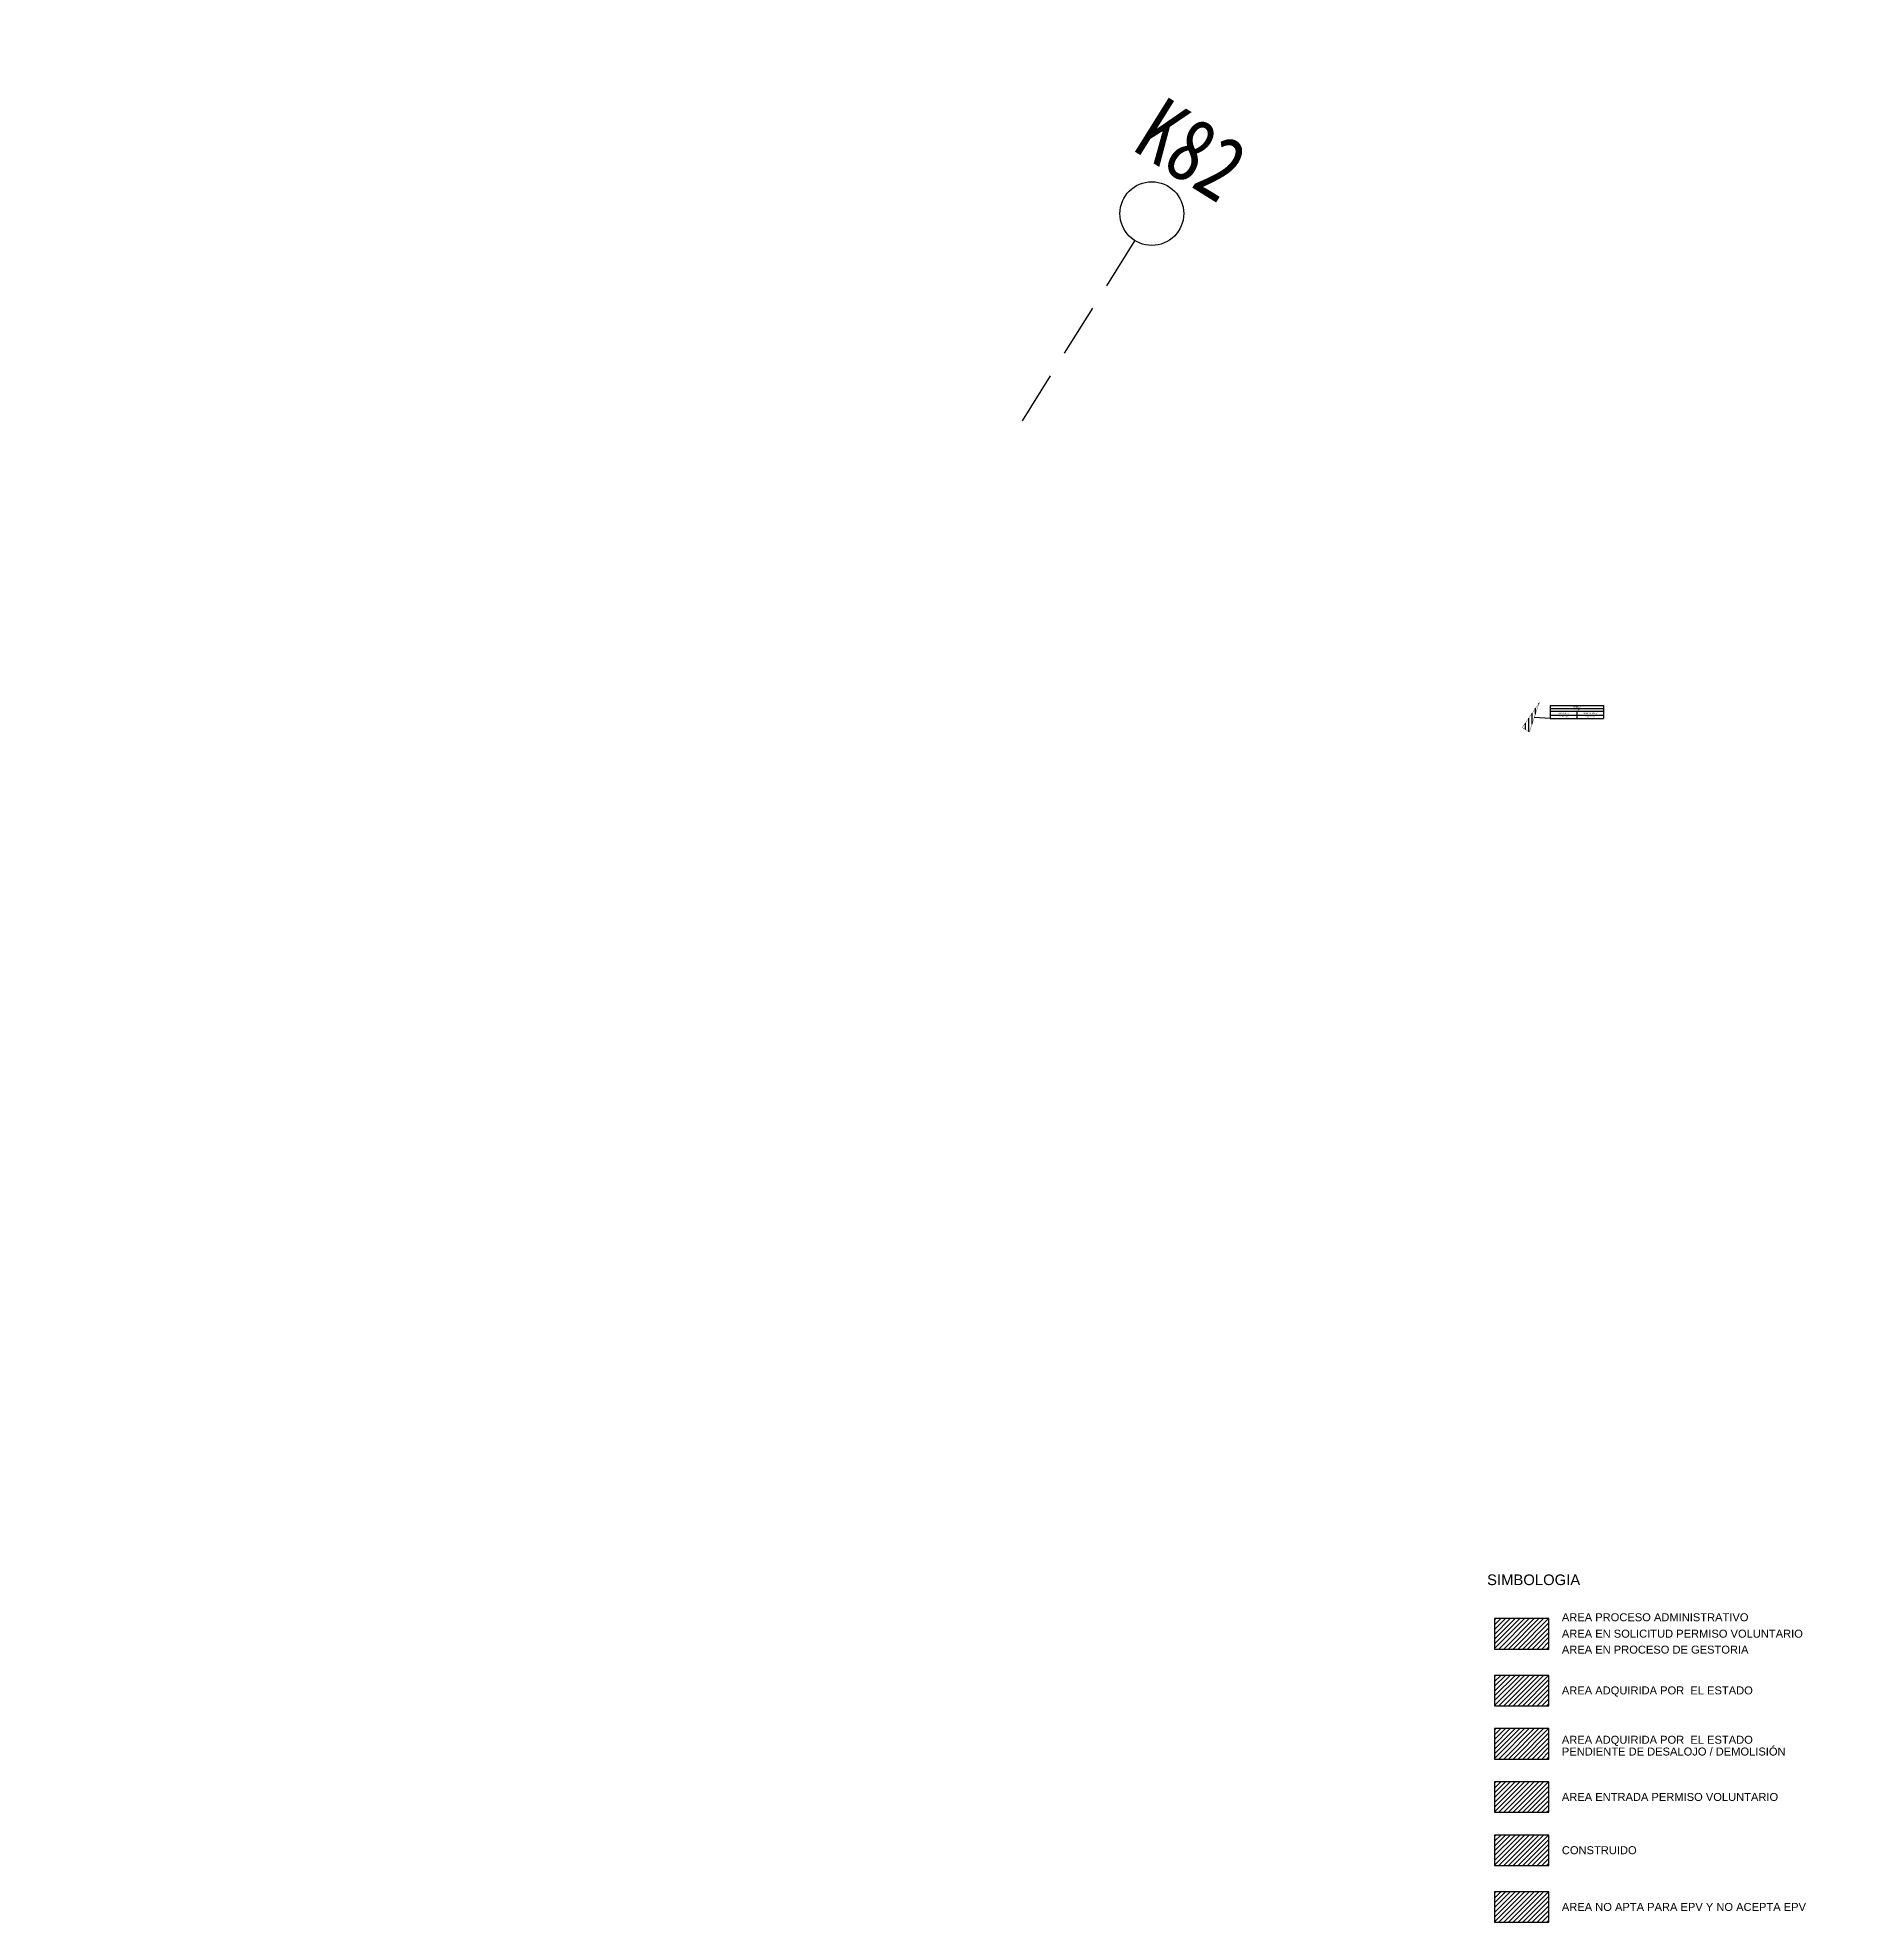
# Model space of a CAD drawing. Header units: inches. Extents: x 510447 to 606954, y 1095553 to 1134812.
# Drawn here: x 541136 to 542854, y 1123859 to 1125634 of the extents above; entities that cross this region are included whole.
import ezdxf

# ---------------------------------------------------------------- set-up
doc = ezdxf.new("R2010")
doc.units = ezdxf.units.IN
doc.header["$MEASUREMENT"] = 0
doc.linetypes.add('Kilométrica grande$1$JIS_02_2.0', pattern=[3, 2, -1])
for name, color, linetype in [('7-9723-2022', 7, 'Continuous'), ('INFORMACION', 130, 'Continuous'), ('Kilométrica grande$0$0-KM GRANDE', 220, 'Continuous'), ('TEXTOS', 7, 'Continuous')]:
    doc.layers.add(name, color=color, linetype=linetype)
doc.styles.add('Kilométrica grande$0$哥Arial', font='Arial.ttf', dxfattribs={"width": 0.8})
doc.styles.get("Standard").update_dxf_attribs({"font": 'Arial.ttf'})

# ---------------------------------------------------------------- blocks, each defined once
blk = doc.blocks.new('*T604')
at = {"layer": 'INFORMACION', "color": 0, "linetype": 'ByBlock', "lineweight": -2, "transparency": 16777216}
for p, q in [((0, 0), (50.2, 0)), ((0, 0), (0, -12.3)), ((50.2, 0), (50.2, -12.3)), ((0, -2.8), (50.2, -2.8)), ((0, -5.5), (50.2, -5.5)), ((0, -9.2), (50.2, -9.2)), ((0, -12.3), (50.2, -12.3)), ((25.1, -5.5), (25.1, -12.3))]:
    blk.add_line(p, q, dxfattribs=at)
at = {"layer": 'INFORMACION', "color": 0, "transparency": 16777216, "attachment_point": 5}
for s, insert, char_height, width in [('TMP-82I02TR', (12.5, -10.8), 1.125, 25.057), ('EXPEDIENTE', (12.5, -7.4), 1.12, 25.057), ('TRAMO 2', (25.1, -1.4), 1.12, 50.145), ('82I02TR', (25.1, -4.1), 1.12, 50.145), ('PLANO CATASTRO', (37.6, -7.4), 1.125, 25.057), ('7-9723-2022', (37.6, -10.8), 1.125, 25.057)]:
    blk.add_mtext(s, dxfattribs=dict(at, insert=insert, char_height=char_height, width=width))
blk = doc.blocks.new('Kilométrica grande')
at = {"color": 1}
blk.add_arc((536167.2, 1126006.6), 7959.1, 349.65012, 149.58313, dxfattribs=at)
at = {"layer": 'Kilométrica grande$0$0-KM GRANDE', "linetype": 'Kilométrica grande$1$JIS_02_2.0', "lineweight": -3, "ltscale": 25}
blk.add_line((542063.9, 1125273.2), (542169.9, 1125442.8), dxfattribs=at)
at = {"layer": 'Kilométrica grande$0$0-KM GRANDE'}
blk.add_circle((542185.8, 1125468.3), 30, dxfattribs=at)
at = {"layer": 'Kilométrica grande$0$0-KM GRANDE', "linetype": 'Continuous', "lineweight": -3, "insert": (542207, 1125502.2), "char_height": 60, "attachment_point": 8, "rotation": 327.9829, "style": 'Kilométrica grande$0$哥Arial'}
blk.add_mtext('{\\fSimHei|b0|i0|c134|p2;K82}', dxfattribs=at)

msp = doc.modelspace()

# ---------------------------------------------------------------- hatches: boundary and pattern name
at = {"layer": '7-9723-2022', "linetype": 'Continuous'}
h = msp.add_hatch(dxfattribs=at)
h.set_pattern_fill('ANSI31', color=256, angle=45)
h.set_pattern_definition([(90, (0, 0), (-3.175, 0), [])])
h.paths.add_polyline_path([(542541.52, 1124980.05), (542534.78, 1124984.27), (542550.67, 1125007.54)])
at = {"layer": 'TEXTOS'}
h = msp.add_hatch(dxfattribs=at)
h.set_pattern_fill('ANSI31', color=256)
h.set_pattern_definition([(45, (537402.4297, 1119509.091), (-2.245064, 2.245064), [])])
h.paths.add_polyline_path([(542508.65571, 1124116.53755), (542559.81215, 1124116.53755), (542559.81215, 1124145.15251), (542508.65571, 1124145.15251)])
h = msp.add_hatch(dxfattribs=at)
h.set_pattern_fill('ANSI31', color=3)
h.set_pattern_definition([(45, (537402.4297, 1119455.6604), (-2.245064, 2.245064), [])])
h.paths.add_polyline_path([(542508.65571, 1124063.10691), (542559.81215, 1124063.10691), (542559.81215, 1124091.72187), (542508.65571, 1124091.72187)])
h = msp.add_hatch(dxfattribs=at)
h.set_pattern_fill('ANSI31', color=5)
h.set_pattern_definition([(45, (537402.4297, 1119405.5007), (-2.245064, 2.245064), [])])
h.paths.add_polyline_path([(542508.65571, 1124012.94721), (542559.81215, 1124012.94721), (542559.81215, 1124041.56217), (542508.65571, 1124041.56217)])
h = msp.add_hatch(dxfattribs=at)
h.set_pattern_fill('ANSI31', color=2)
h.set_pattern_definition([(45, (537402.4297, 1119355.341), (-2.245064, 2.245064), [])])
h.paths.add_polyline_path([(542508.65571, 1123962.78751), (542559.81215, 1123962.78751), (542559.81215, 1123991.40248), (542508.65571, 1123991.40248)])
h = msp.add_hatch(dxfattribs=at)
h.set_pattern_fill('ANSI31', color=30)
h.set_pattern_definition([(45, (537402.4297, 1119305.1817), (-2.245064, 2.245064), [])])
h.paths.add_polyline_path([(542508.65571, 1123912.62814), (542559.81215, 1123912.62814), (542559.81215, 1123941.24311), (542508.65571, 1123941.24311)])
h = msp.add_hatch(dxfattribs=at)
h.set_pattern_fill('ANSI31', color=1)
h.set_pattern_definition([(45, (537402.4297, 1119251.7507), (-2.245064, 2.245064), [])])
h.paths.add_polyline_path([(542508.65571, 1123859.19718), (542559.81215, 1123859.19718), (542559.81215, 1123887.81214), (542508.65571, 1123887.81214)])

# ---------------------------------------------------------------- linework, layer by layer
at = {"layer": '7-9723-2022', "linetype": 'Continuous', "const_width": 0.3, "flags": 128}
msp.add_lwpolyline([(542541.52, 1124980.05), (542534.78, 1124984.27), (542550.67, 1125007.54)], close=True, dxfattribs=at)
at = {"layer": 'INFORMACION'}
msp.add_lwpolyline([(542560.92294, 1124992.84997), (542546.095, 1124993.795)], dxfattribs=at)
at = {"layer": 'TEXTOS'}
msp.add_lwpolyline([(542508.65571, 1124116.53755), (542559.81215, 1124116.53755), (542559.81215, 1124145.15251), (542508.65571, 1124145.15251)], close=True, dxfattribs=at)
at = {"layer": 'TEXTOS', "color": 3}
msp.add_lwpolyline([(542508.65571, 1124063.10691), (542559.81215, 1124063.10691), (542559.81215, 1124091.72187), (542508.65571, 1124091.72187)], close=True, dxfattribs=at)
at = {"layer": 'TEXTOS', "color": 5}
msp.add_lwpolyline([(542508.65571, 1124012.94721), (542559.81215, 1124012.94721), (542559.81215, 1124041.56217), (542508.65571, 1124041.56217)], close=True, dxfattribs=at)
at = {"layer": 'TEXTOS', "color": 2}
msp.add_lwpolyline([(542508.65571, 1123962.78751), (542559.81215, 1123962.78751), (542559.81215, 1123991.40248), (542508.65571, 1123991.40248)], close=True, dxfattribs=at)
at = {"layer": 'TEXTOS', "color": 30}
msp.add_lwpolyline([(542508.65571, 1123912.62814), (542559.81215, 1123912.62814), (542559.81215, 1123941.24311), (542508.65571, 1123941.24311)], close=True, dxfattribs=at)
at = {"layer": 'TEXTOS', "color": 1}
msp.add_lwpolyline([(542508.65571, 1123859.19718), (542559.81215, 1123859.19718), (542559.81215, 1123887.81214), (542508.65571, 1123887.81214)], close=True, dxfattribs=at)

# ---------------------------------------------------------------- block references
for name, p in [('Kilométrica grande', (0, 0)), ('*T604', (542560.92294, 1125005.12997))]:
    msp.add_blockref(name, p)

# ---------------------------------------------------------------- texts
at = {"layer": 'TEXTOS', "color": 5}
for s, height, p in [('SIMBOLOGIA', 10, (542501.60681, 1124176.76086)), ('AREA PROCESO ADMINISTRATIVO ', 7.5, (542572.04387, 1124142.71031)), ('AREA EN SOLICITUD PERMISO VOLUNTARIO', 7.5, (542572.04387, 1124127.25822)), ('AREA EN PROCESO DE GESTORIA', 7.5, (542572.04387, 1124112.23389)), ('AREA ADQUIRIDA POR  EL ESTADO', 7.5, (542572.04387, 1124073.82758)), ('AREA ADQUIRIDA POR  EL ESTADO', 7.5, (542572.04387, 1124027.36884)), ('PENDIENTE DE DESALOJO / DEMOLISIÓN', 7.5, (542572.04387, 1124016.2659)), ('AREA ENTRADA PERMISO VOLUNTARIO', 7.5, (542572.04387, 1123973.50818)), ('CONSTRUIDO', 7.5, (542572.04387, 1123923.34882)), ('AREA NO APTA PARA EPV Y NO ACEPTA EPV', 7.5, (542572.04387, 1123869.91785))]:
    msp.add_text(s, height=height, dxfattribs=at).set_placement(p)

doc.saveas('drawing.dxf')
